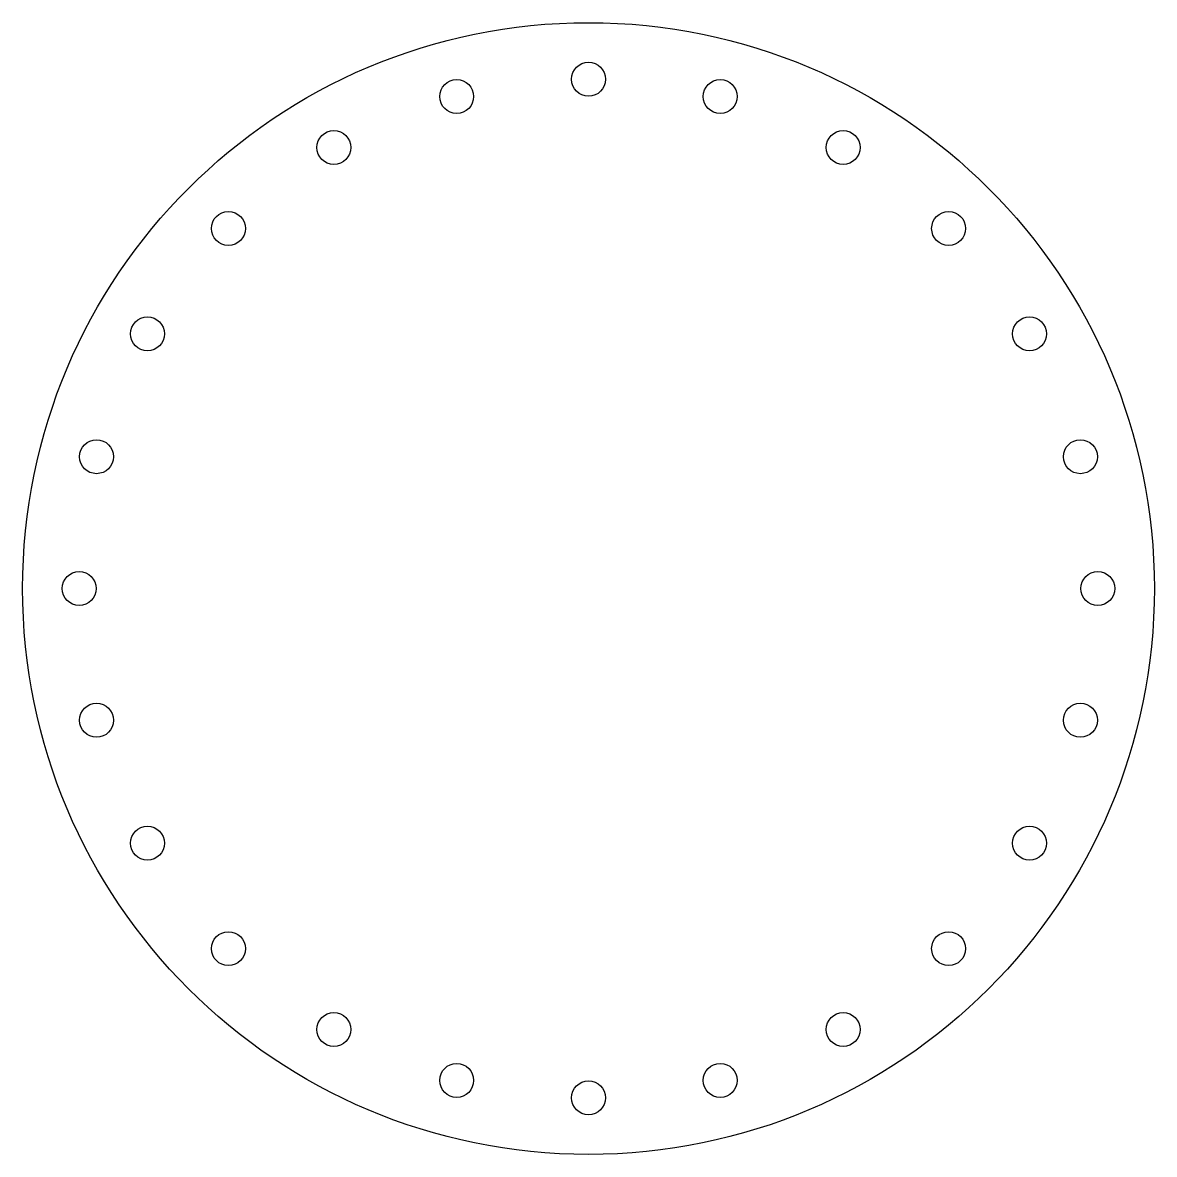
# Model space of a CAD drawing. Header units: millimetres. Extents: x -121 to -21, y -4 to 96.
import ezdxf

# ---------------------------------------------------------------- set-up
doc = ezdxf.new("R2010")
doc.units = ezdxf.units.MM
for name, color, linetype in [('bars_1', 5, 'Continuous'), ('bars_2', 6, 'Continuous'), ('lines', 4, 'Continuous')]:
    doc.layers.add(name, color=color, linetype=linetype)

msp = doc.modelspace()

# ---------------------------------------------------------------- linework, layer by layer
at = {"layer": 'bars_1'}
for centre in [(-71.06, 90.61), (-32.09, 68.11), (-102.88, 13.79)]:
    msp.add_circle(centre, 1.5, dxfattribs=at)
at = {"layer": 'bars_2'}
for centre in [(-82.71, 89.08), (-59.42, 89.08), (-93.56, 84.58), (-48.56, 84.58), (-102.88, 77.43), (-39.24, 77.43), (-110.03, 68.11), (-114.53, 57.26), (-27.6, 57.26), (-116.06, 45.61), (-26.06, 45.61), (-114.53, 33.97), (-27.6, 33.97), (-110.03, 23.11), (-32.09, 23.11), (-39.24, 13.79), (-93.56, 6.64), (-48.56, 6.64), (-82.71, 2.15), (-59.42, 2.15), (-71.06, 0.61)]:
    msp.add_circle(centre, 1.5, dxfattribs=at)
at = {"layer": 'lines'}
msp.add_circle((-71.06, 45.61), 50, dxfattribs=at)

doc.saveas('drawing.dxf')
